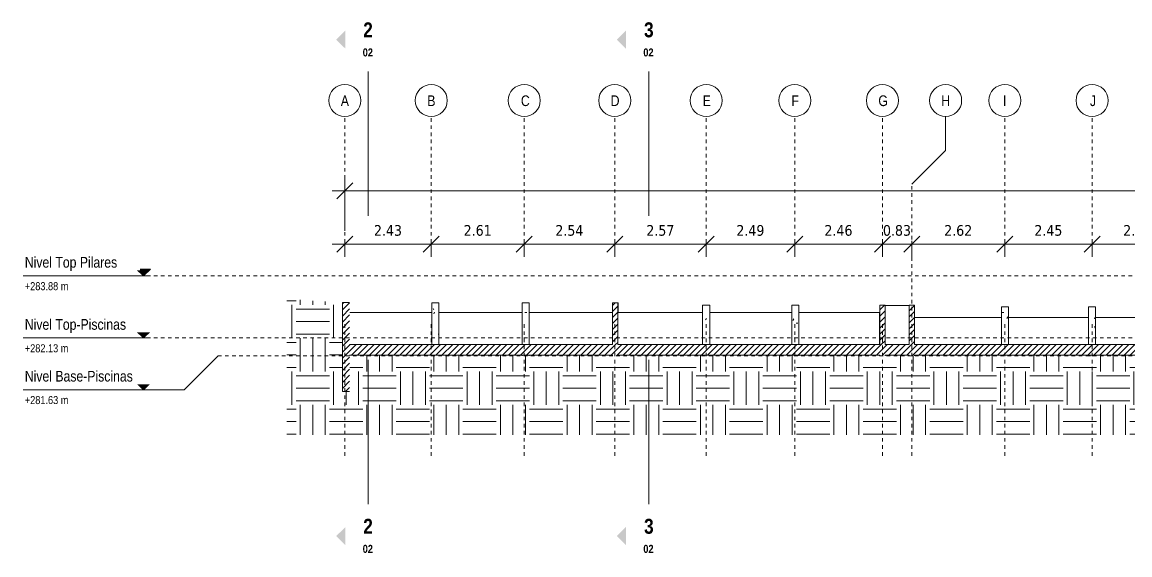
# Model space of a CAD drawing. Header units: metres. Extents: x -223 to 290, y -76 to 118.
# Drawn here: x -108.94 to -77.8, y -9.79 to 5.19 of the extents above; entities that cross this region are included whole.
import ezdxf

# ---------------------------------------------------------------- set-up
doc = ezdxf.new("R2010")
doc.units = ezdxf.units.M
doc.linetypes.add('Centre', pattern=[0.03175, 0.00635, -0.00475, 0.0159, -0.00475])
doc.linetypes.add('Grid Line', pattern=[0.022225, 0.0127, -0.003175, 0.003175, -0.003175])
for name, color, linetype, lineweight in [('A-ANNO-DIMS', 7, 'Continuous', 9), ('A-ANNO-DIMS-150', 7, 'Continuous', 9), ('A-DETL-GENF', 7, 'Continuous', 9), ('A-FLOR', 7, 'Continuous', 9), ('A-FLOR-LEVL', 7, 'Continuous', 9), ('A-FLOR-PATT', 7, 'Continuous', 35), ('A-WALL', 7, 'Continuous', 9), ('A-WALL-PATT', 7, 'Continuous', 35), ('G-ANNO-SYMB', 7, 'Continuous', 9), ('S-COLS', 7, 'Continuous', 9), ('S-GRID', 7, 'Continuous', 9), ('S-GRID-IDEN', 7, 'Continuous', 9)]:
    doc.layers.add(name, color=color, linetype=linetype, lineweight=lineweight)
doc.styles.add('Saira Condensed', font='SairaCondensed-Regular.ttf', dxfattribs={"height": 0.3})
doc.styles.add('Saira Condensed_1', font='SairaCondensed-Regular.ttf', dxfattribs={"height": 0.225})
doc.styles.add('Saira Condensed_B', font='', dxfattribs={"height": 0.225})
doc.styles.add('Saira Condensed_B_1', font='', dxfattribs={"height": 0.42})
doc.styles.add('Tahoma', font='tahoma.ttf', dxfattribs={"height": 0.3})
doc.styles.get('Saira Condensed_B').set_extended_font_data('Saira Condensed', bold=True)
doc.styles.get('Saira Condensed_B_1').set_extended_font_data('Saira Condensed', bold=True)
doc.dimstyles.new('R_Tahoma_2_0', dxfattribs={"dimscale": 0.3048, "dimtxt": 0.313206, "dimasz": 1.476378, "dimexe": 1.181102, "dimexo": 0.738189, "dimgap": 0.492126, "dimtad": 1, "dimrnd": 0.01, "dimzin": 0, "dimdsep": 46, "dimtxsty": 'Tahoma', "dimblk1": 'OBLIQUE', "dimblk2": 'OBLIQUE', "dimsah": 1, "dimcen": 0.09, "dimdle": 1.181102, "dimazin": 2, "dimtfac": 1, "dimtdec": 4, "dimtix": 1, "dimtmove": 0, "dimatfit": 3, "dimfxl": 1, "dimtvp": 1, "dimtolj": 1, "dimtzin": 0, "dimarcsym": 2})
pattern_1 = [(45, (-74.98702, -3.582), (-0.0848528, 0.0848528), [])]
pattern_2 = [(0, (-74.99002, -3.582), (1.219, 0.3048), [0.05029, -0.8641, 0.05029, -0.8641, -4.877]), (0, (-74.99002, -3.582), (1.219, 0.3048), [-1.829, 0.05029, -1.779, 0.05029, -0.8641, -2.134]), (0, (-74.99002, -3.582), (1.219, 0.3048), [-4.572, 0.05029, -0.55931, 0.05029, -1.474]), (120, (-74.53302, -3.43), (-0.8734645, 0.903285), [0.05029, -0.86411, 0.05029, -0.86411, -4.877]), (120, (-74.53302, -3.43), (-0.8734645, 0.903285), [-1.829, 0.05029, -1.779, 0.05029, -0.86411, -2.134]), (120, (-74.53302, -3.43), (-0.8734645, 0.903285), [-4.572, 0.05029, -0.55931, 0.05029, -1.474]), (240, (-74.38102, -2.82), (-0.3455355, -1.208085), [0.05029, -0.86411, 0.05029, -0.86411, -4.877]), (240, (-74.38102, -2.82), (-0.3455355, -1.208085), [-1.829, 0.05029, -1.779, 0.05029, -0.86411, -2.134]), (240, (-74.38102, -2.82), (-0.3455355, -1.208085), [-4.572, 0.05029, -0.55931, 0.05029, -1.474])]

# ---------------------------------------------------------------- blocks, each defined once
blk = doc.blocks.new('Level - Con_Triangulo-1145791-Sección 04')
at = {"layer": 'A-FLOR-LEVL', "true_color": 0xe2e2e2}
blk.add_hatch(color=254, dxfattribs=at).paths.add_polyline_path([(-221.865, -3.497), (-221.672, -3.69), (-221.479, -3.497)])
at = {"layer": 'A-FLOR-LEVL', "color": 253, "true_color": 0xaaaaaa}
for p, q in [((-221.479, -3.69), (-225.056, -3.69)), ((-221.865, -3.497), (-221.479, -3.497)), ((-221.672, -3.69), (-221.865, -3.497)), ((-221.479, -3.497), (-221.672, -3.69))]:
    blk.add_line(p, q, dxfattribs=at)
blk = doc.blocks.new('Grid - 3mm-1144979-Sección 04')
at = {"layer": 'S-GRID-IDEN', "color": 253, "true_color": 0xaaaaaa}
blk.add_circle((-208.423, 2.987), 0.45, dxfattribs=at)
blk = doc.blocks.new('Section - Símbolo_Detalle_Plano-1146154-Sección 04')
at = {"layer": 'G-ANNO-SYMB', "true_color": 0x808080}
blk.add_hatch(color=8, dxfattribs=at).paths.add_polyline_path([(-208.107, -9.006), (-208.107, -9.517), (-208.363, -9.261)])
blk = doc.blocks.new('DIMBLOCK29-Sección 04')
at = {"layer": 'A-ANNO-DIMS-150', "lineweight": 35}
for p, q in [((-99.867, -1.05), (-99.642, -0.825)), ((-97.436, -1.05), (-97.211, -0.825)), ((-99.867, -1.05), (-100.092, -1.275)), ((-97.436, -1.05), (-97.661, -1.275))]:
    blk.add_line(p, q, dxfattribs=at)
at = {"layer": 'A-ANNO-DIMS-150'}
for p, q in [((-100.227, -1.05), (-97.436, -1.05)), ((-99.867, -1.05), (-99.867, -0.957)), ((-99.867, -1.05), (-99.867, -1.41)), ((-97.436, -1.05), (-97.436, -0.957)), ((-97.436, -1.05), (-97.436, -1.41))]:
    blk.add_line(p, q, dxfattribs=at)
at = {"layer": 'A-ANNO-DIMS-150', "color": 0, "insert": (-99.049, -0.515), "char_height": 0.3, "width": 0.95453, "attachment_point": 1, "line_spacing_factor": 0.994306, "style": 'Tahoma'}
blk.add_mtext('2.43', dxfattribs=at)
blk = doc.blocks.new('_Oblique')
at = {"color": 0, "linetype": 'ByBlock', "lineweight": -2}
blk.add_line((-0.5, -0.5), (0.5, 0.5), dxfattribs=at)
blk = doc.blocks.new('DIMBLOCK30-Sección 04')
at = {"layer": 'A-ANNO-DIMS-150', "lineweight": 35}
for p, q in [((-97.436, -1.05), (-97.211, -0.825)), ((-94.823, -1.05), (-94.598, -0.825)), ((-97.436, -1.05), (-97.661, -1.275)), ((-94.823, -1.05), (-95.048, -1.275))]:
    blk.add_line(p, q, dxfattribs=at)
at = {"layer": 'A-ANNO-DIMS-150'}
for p, q in [((-97.436, -1.05), (-97.436, -0.957)), ((-97.436, -1.05), (-94.823, -1.05)), ((-97.436, -1.05), (-97.436, -1.41)), ((-94.823, -1.05), (-94.823, -0.957)), ((-94.823, -1.05), (-94.823, -1.41))]:
    blk.add_line(p, q, dxfattribs=at)
at = {"layer": 'A-ANNO-DIMS-150', "color": 0, "insert": (-96.527, -0.515), "char_height": 0.3, "width": 0.95453, "attachment_point": 1, "line_spacing_factor": 0.994306, "style": 'Tahoma'}
blk.add_mtext('2.61', dxfattribs=at)
blk = doc.blocks.new('DIMBLOCK31-Sección 04')
at = {"layer": 'A-ANNO-DIMS-150', "lineweight": 35}
for p, q in [((-94.823, -1.05), (-94.598, -0.825)), ((-92.279, -1.05), (-92.054, -0.825)), ((-94.823, -1.05), (-95.048, -1.275)), ((-92.279, -1.05), (-92.504, -1.275))]:
    blk.add_line(p, q, dxfattribs=at)
at = {"layer": 'A-ANNO-DIMS-150'}
for p, q in [((-94.823, -1.05), (-94.823, -0.957)), ((-94.823, -1.05), (-92.279, -1.05)), ((-94.823, -1.05), (-94.823, -1.41)), ((-92.279, -1.05), (-92.279, -0.957)), ((-92.279, -1.05), (-92.279, -1.41))]:
    blk.add_line(p, q, dxfattribs=at)
at = {"layer": 'A-ANNO-DIMS-150', "color": 0, "insert": (-93.949, -0.515), "char_height": 0.3, "width": 0.95453, "attachment_point": 1, "line_spacing_factor": 0.994306, "style": 'Tahoma'}
blk.add_mtext('2.54', dxfattribs=at)
blk = doc.blocks.new('DIMBLOCK32-Sección 04')
at = {"layer": 'A-ANNO-DIMS-150', "lineweight": 35}
for p, q in [((-92.279, -1.05), (-92.054, -0.825)), ((-89.707, -1.05), (-89.482, -0.825)), ((-92.279, -1.05), (-92.504, -1.275)), ((-89.707, -1.05), (-89.932, -1.275))]:
    blk.add_line(p, q, dxfattribs=at)
at = {"layer": 'A-ANNO-DIMS-150'}
for p, q in [((-92.279, -1.05), (-92.279, -0.957)), ((-92.279, -1.05), (-89.707, -1.05)), ((-92.279, -1.05), (-92.279, -1.41)), ((-89.707, -1.05), (-89.707, -0.957)), ((-89.707, -1.05), (-89.707, -1.41))]:
    blk.add_line(p, q, dxfattribs=at)
at = {"layer": 'A-ANNO-DIMS-150', "color": 0, "insert": (-91.391, -0.515), "char_height": 0.3, "width": 0.95453, "attachment_point": 1, "line_spacing_factor": 0.994306, "style": 'Tahoma'}
blk.add_mtext('2.57', dxfattribs=at)
blk = doc.blocks.new('DIMBLOCK33-Sección 04')
at = {"layer": 'A-ANNO-DIMS-150', "lineweight": 35}
for p, q in [((-89.707, -1.05), (-89.482, -0.825)), ((-87.218, -1.05), (-86.993, -0.825)), ((-89.707, -1.05), (-89.932, -1.275)), ((-87.218, -1.05), (-87.443, -1.275))]:
    blk.add_line(p, q, dxfattribs=at)
at = {"layer": 'A-ANNO-DIMS-150'}
for p, q in [((-89.707, -1.05), (-89.707, -0.957)), ((-89.707, -1.05), (-87.218, -1.05)), ((-89.707, -1.05), (-89.707, -1.41)), ((-87.218, -1.05), (-87.218, -0.957)), ((-87.218, -1.05), (-87.218, -1.41))]:
    blk.add_line(p, q, dxfattribs=at)
at = {"layer": 'A-ANNO-DIMS-150', "color": 0, "insert": (-88.86, -0.515), "char_height": 0.3, "width": 0.95453, "attachment_point": 1, "line_spacing_factor": 0.994306, "style": 'Tahoma'}
blk.add_mtext('2.49', dxfattribs=at)
blk = doc.blocks.new('DIMBLOCK34-Sección 04')
at = {"layer": 'A-ANNO-DIMS-150', "lineweight": 35}
for p, q in [((-87.218, -1.05), (-86.993, -0.825)), ((-84.755, -1.05), (-84.53, -0.825)), ((-87.218, -1.05), (-87.443, -1.275)), ((-84.755, -1.05), (-84.98, -1.275))]:
    blk.add_line(p, q, dxfattribs=at)
at = {"layer": 'A-ANNO-DIMS-150'}
for p, q in [((-87.218, -1.05), (-87.218, -0.957)), ((-87.218, -1.05), (-84.755, -1.05)), ((-87.218, -1.05), (-87.218, -1.41)), ((-84.755, -1.05), (-84.755, -0.957)), ((-84.755, -1.05), (-84.755, -1.41))]:
    blk.add_line(p, q, dxfattribs=at)
at = {"layer": 'A-ANNO-DIMS-150', "color": 0, "insert": (-86.384, -0.515), "char_height": 0.3, "width": 0.95453, "attachment_point": 1, "line_spacing_factor": 0.994306, "style": 'Tahoma'}
blk.add_mtext('2.46', dxfattribs=at)
blk = doc.blocks.new('DIMBLOCK35-Sección 04')
at = {"layer": 'A-ANNO-DIMS-150', "lineweight": 35}
for p, q in [((-84.755, -1.05), (-84.53, -0.825)), ((-83.928, -1.05), (-83.703, -0.825)), ((-84.755, -1.05), (-84.98, -1.275)), ((-83.928, -1.05), (-84.153, -1.275))]:
    blk.add_line(p, q, dxfattribs=at)
at = {"layer": 'A-ANNO-DIMS-150'}
for p, q in [((-84.755, -1.05), (-84.755, -0.957)), ((-84.755, -1.05), (-83.928, -1.05)), ((-84.755, -1.05), (-84.755, -1.41)), ((-83.928, -1.05), (-83.928, -0.957)), ((-83.928, -1.05), (-83.928, -1.41))]:
    blk.add_line(p, q, dxfattribs=at)
at = {"layer": 'A-ANNO-DIMS-150', "color": 0, "insert": (-84.739, -0.515), "char_height": 0.3, "width": 0.95453, "attachment_point": 1, "line_spacing_factor": 0.994306, "style": 'Tahoma'}
blk.add_mtext('0.83', dxfattribs=at)
blk = doc.blocks.new('DIMBLOCK36-Sección 04')
at = {"layer": 'A-ANNO-DIMS-150', "lineweight": 35}
for p, q in [((-83.928, -1.05), (-83.703, -0.825)), ((-81.31, -1.05), (-81.085, -0.825)), ((-83.928, -1.05), (-84.153, -1.275)), ((-81.31, -1.05), (-81.535, -1.275))]:
    blk.add_line(p, q, dxfattribs=at)
at = {"layer": 'A-ANNO-DIMS-150'}
for p, q in [((-83.928, -1.05), (-83.928, -0.957)), ((-83.928, -1.05), (-81.31, -1.05)), ((-83.928, -1.05), (-83.928, -1.41)), ((-81.31, -1.05), (-81.31, -0.957)), ((-81.31, -1.05), (-81.31, -1.41))]:
    blk.add_line(p, q, dxfattribs=at)
at = {"layer": 'A-ANNO-DIMS-150', "color": 0, "insert": (-83.017, -0.515), "char_height": 0.3, "width": 0.95453, "attachment_point": 1, "line_spacing_factor": 0.994306, "style": 'Tahoma'}
blk.add_mtext('2.62', dxfattribs=at)
blk = doc.blocks.new('DIMBLOCK37-Sección 04')
at = {"layer": 'A-ANNO-DIMS-150', "lineweight": 35}
for p, q in [((-81.31, -1.05), (-81.085, -0.825)), ((-78.86, -1.05), (-78.635, -0.825)), ((-81.31, -1.05), (-81.535, -1.275)), ((-78.86, -1.05), (-79.085, -1.275))]:
    blk.add_line(p, q, dxfattribs=at)
at = {"layer": 'A-ANNO-DIMS-150'}
for p, q in [((-81.31, -1.05), (-81.31, -0.957)), ((-81.31, -1.05), (-78.86, -1.05)), ((-81.31, -1.05), (-81.31, -1.41)), ((-78.86, -1.05), (-78.86, -0.957)), ((-78.86, -1.05), (-78.86, -1.41))]:
    blk.add_line(p, q, dxfattribs=at)
at = {"layer": 'A-ANNO-DIMS-150', "color": 0, "insert": (-80.482, -0.515), "char_height": 0.3, "width": 0.95453, "attachment_point": 1, "line_spacing_factor": 0.994306, "style": 'Tahoma'}
blk.add_mtext('2.45', dxfattribs=at)
blk = doc.blocks.new('DIMBLOCK38-Sección 04')
at = {"layer": 'A-ANNO-DIMS-150', "lineweight": 35}
for p, q in [((-78.86, -1.05), (-78.635, -0.825)), ((-76.315, -1.05), (-76.09, -0.825)), ((-78.86, -1.05), (-79.085, -1.275)), ((-76.315, -1.05), (-76.54, -1.275))]:
    blk.add_line(p, q, dxfattribs=at)
at = {"layer": 'A-ANNO-DIMS-150'}
for p, q in [((-78.86, -1.05), (-78.86, -0.957)), ((-78.86, -1.05), (-76.315, -1.05)), ((-78.86, -1.05), (-78.86, -1.41)), ((-76.315, -1.05), (-76.315, -0.957)), ((-76.315, -1.05), (-76.315, -1.41))]:
    blk.add_line(p, q, dxfattribs=at)
at = {"layer": 'A-ANNO-DIMS-150', "color": 0, "insert": (-77.985, -0.515), "char_height": 0.3, "width": 0.95453, "attachment_point": 1, "line_spacing_factor": 0.994306, "style": 'Tahoma'}
blk.add_mtext('2.54', dxfattribs=at)
blk = doc.blocks.new('DIMBLOCK49-Sección 04')
at = {"layer": 'A-ANNO-DIMS-150'}
for p, q in [((-99.867, 0.45), (-99.867, 0.81)), ((-52.751, 0.45), (-52.751, 0.81)), ((-100.227, 0.45), (-52.391, 0.45)), ((-99.867, 0.45), (-99.867, -0.676)), ((-52.751, 0.45), (-52.751, -0.676))]:
    blk.add_line(p, q, dxfattribs=at)
at = {"layer": 'A-ANNO-DIMS-150', "lineweight": 35}
for p, q in [((-99.867, 0.45), (-99.642, 0.675)), ((-52.751, 0.45), (-52.526, 0.675)), ((-99.867, 0.45), (-100.092, 0.225)), ((-52.751, 0.45), (-52.976, 0.225))]:
    blk.add_line(p, q, dxfattribs=at)
at = {"layer": 'A-ANNO-DIMS-150', "color": 0, "insert": (-76.819, 0.985), "char_height": 0.3, "width": 1.223, "attachment_point": 1, "line_spacing_factor": 0.994306, "style": 'Tahoma'}
blk.add_mtext('47.12', dxfattribs=at)

msp = doc.modelspace()

# ---------------------------------------------------------------- hatches: boundary and pattern name
at = {"layer": 'A-DETL-GENF', "true_color": 0xc0c0c0}
h = msp.add_hatch(dxfattribs=at)
h.set_pattern_fill('FP_15', color=9, style=0, pattern_type=2)
h.set_pattern_definition([(0, (-74.987, -3.582), (0.9375, 0.9375), [0.9375, -0.9375]), (0, (-74.987, -3.231), (0.9375, 0.9375), [0.9375, -0.9375]), (0, (-74.987, -2.879), (0.9375, 0.9375), [0.9375, -0.9375]), (90, (-74.87, -2.762), (-0.9375, 0.9375), [0.9375, -0.9375]), (90, (-74.519, -2.762), (-0.9375, 0.9375), [0.9375, -0.9375]), (90, (-74.167, -2.762), (-0.9375, 0.9375), [0.9375, -0.9375])])
h.paths.add_polyline_path([(-100.922, -6.416), (-51.573, -6.416), (-51.573, -2.949), (-52.747, -3.124), (-52.747, -5.197), (-52.907, -5.197), (-52.907, -4.194), (-99.725, -4.194), (-99.725, -5.2), (-99.943, -5.2), (-99.943, -2.695), (-101.498, -2.599), (-101.498, -6.416), (-101.018, -6.416)])
at = {"layer": 'A-FLOR-PATT', "lineweight": 9, "true_color": 0x808080}
h = msp.add_hatch(dxfattribs=at)
h.set_pattern_fill('FP_7', color=8, style=0, pattern_type=2)
h.set_pattern_definition(pattern_1)
h.paths.add_polyline_path([(-52.904, -4.178), (-52.754, -4.178), (-52.754, -3.878), (-99.934, -3.878), (-99.934, -4.178), (-54.693, -4.178)])
at = {"layer": 'A-WALL-PATT', "lineweight": 9, "true_color": 0x808080}
h = msp.add_hatch(dxfattribs=at)
h.set_pattern_fill('FP_7', color=8, style=0, pattern_type=2)
h.set_pattern_definition(pattern_1)
h.paths.add_polyline_path([(-99.734, -5.194), (-99.734, -4.178), (-99.934, -4.178), (-99.934, -5.194)])
h.paths.add_polyline_path([(-99.734, -3.878), (-99.734, -2.696), (-99.934, -2.696), (-99.934, -3.878)])
h = msp.add_hatch(dxfattribs=at)
h.set_pattern_fill('FP_7', color=8, style=0, pattern_type=2)
h.set_pattern_definition(pattern_1)
h.paths.add_polyline_path([(-92.19, -4.194), (-92.19, -4.178), (-92.34, -4.178), (-92.34, -4.194)])
h.paths.add_polyline_path([(-92.19, -3.878), (-92.19, -2.704), (-92.34, -2.704), (-92.34, -3.878)])
h = msp.add_hatch(dxfattribs=at)
h.set_pattern_fill('FP_7', color=8, style=0, pattern_type=2)
h.set_pattern_definition(pattern_1)
h.paths.add_polyline_path([(-84.83, -4.194), (-84.68, -4.194), (-84.68, -4.178), (-84.83, -4.178)])
h.paths.add_polyline_path([(-84.83, -3.878), (-84.68, -3.878), (-84.68, -2.77), (-84.83, -2.77), (-84.83, -3.583)])
h = msp.add_hatch(dxfattribs=at)
h.set_pattern_fill('FP_7', color=8, style=0, pattern_type=2)
h.set_pattern_definition(pattern_1)
h.paths.add_polyline_path([(-84.003, -4.194), (-83.853, -4.194), (-83.853, -4.178), (-84.003, -4.178)])
h.paths.add_polyline_path([(-84.003, -3.878), (-83.853, -3.878), (-83.853, -2.77), (-84.003, -2.77), (-84.003, -3.583)])
at = {"layer": 'S-COLS'}
h = msp.add_hatch(dxfattribs=at)
h.set_pattern_fill('FP_8', color=256, style=0, pattern_type=2)
h.set_pattern_definition(pattern_2)
h.paths.add_polyline_path([(-97.422, -3.878), (-97.222, -3.878), (-97.222, -2.704), (-97.422, -2.704)])
h = msp.add_hatch(dxfattribs=at)
h.set_pattern_fill('FP_8', color=256, style=0, pattern_type=2)
h.set_pattern_definition(pattern_2)
h.paths.add_polyline_path([(-94.881, -3.878), (-94.681, -3.878), (-94.681, -2.704), (-94.881, -2.704)])
h = msp.add_hatch(dxfattribs=at)
h.set_pattern_fill('FP_8', color=256, style=0, pattern_type=2)
h.set_pattern_definition(pattern_2)
h.paths.add_polyline_path([(-89.809, -3.878), (-89.609, -3.878), (-89.609, -2.77), (-89.809, -2.77)])
h = msp.add_hatch(dxfattribs=at)
h.set_pattern_fill('FP_8', color=256, style=0, pattern_type=2)
h.set_pattern_definition(pattern_2)
h.paths.add_polyline_path([(-87.104, -3.878), (-87.104, -2.77), (-87.304, -2.77), (-87.304, -3.878)])
h = msp.add_hatch(dxfattribs=at)
h.set_pattern_fill('FP_9', color=256, style=0, pattern_type=2)
h.set_pattern_definition([(0, (-94.87802, -3.582), (0.00362, 0.3048), [0.00015, -0.00257, 0.00015, -0.00257, -0.01448]), (0, (-94.87802, -3.582), (0.00362, 0.3048), [-0.00543, 0.00015, -0.00528, 0.00015, -0.00257, -0.00633]), (0, (-94.87802, -3.582), (0.00362, 0.3048), [-0.01357, 0.00015, -0.00166, 0.00015, -0.00438]), (90.098, (-94.8760189, -3.43), (-0.0025852962, 0.9034568996), [0.04355, -0.74834, 0.04355, -0.74834, -4.223]), (90.098, (-94.8760189, -3.43), (-0.0025852962, 0.9034568996), [-1.584, 0.04355, -1.54, 0.04355, -0.74834, -1.848]), (90.098, (-94.8760189, -3.43), (-0.0025852962, 0.9034568996), [-3.959, 0.04355, -0.48438, 0.04355, -1.276]), (269.902, (-94.8760189, -2.82), (-0.0010261911, -1.2080000118), [0.04355, -0.74834, 0.04355, -0.74834, -4.223]), (269.902, (-94.8760189, -2.82), (-0.0010261911, -1.2080000118), [-1.584, 0.04355, -1.54, 0.04355, -0.74834, -1.848]), (269.902, (-94.8760189, -2.82), (-0.0010261911, -1.2080000118), [-3.959, 0.04355, -0.48438, 0.04355, -1.276])])
h.paths.add_polyline_path([(-94.881, -3.878), (-94.881, -3.878), (-94.881, -2.977)])
h = msp.add_hatch(dxfattribs=at)
h.set_pattern_fill('FP_8', color=256, style=0, pattern_type=2)
h.set_pattern_definition(pattern_2)
h.paths.add_polyline_path([(-81.407, -3.878), (-81.207, -3.878), (-81.207, -2.815), (-81.407, -2.815)])
h = msp.add_hatch(dxfattribs=at)
h.set_pattern_fill('FP_8', color=256, style=0, pattern_type=2)
h.set_pattern_definition(pattern_2)
h.paths.add_polyline_path([(-78.961, -3.878), (-78.761, -3.878), (-78.761, -2.815), (-78.961, -2.815)])
h = msp.add_hatch(dxfattribs=at)
h.set_pattern_fill('FP_10', color=256, style=0, pattern_type=2)
h.set_pattern_definition([(0, (-89.80602, -3.582), (0.00362, 0.3048), [0.00015, -0.00257, 0.00015, -0.00257, -0.01448]), (0, (-89.80602, -3.582), (0.00362, 0.3048), [-0.00543, 0.00015, -0.00528, 0.00015, -0.00257, -0.00633]), (0, (-89.80602, -3.582), (0.00362, 0.3048), [-0.01357, 0.00015, -0.00166, 0.00015, -0.00438]), (90.098, (-89.8050189, -3.43), (-0.0025852962, 0.9034568996), [0.04355, -0.74834, 0.04355, -0.74834, -4.223]), (90.098, (-89.8050189, -3.43), (-0.0025852962, 0.9034568996), [-1.584, 0.04355, -1.54, 0.04355, -0.74834, -1.848]), (90.098, (-89.8050189, -3.43), (-0.0025852962, 0.9034568996), [-3.959, 0.04355, -0.48438, 0.04355, -1.276]), (269.902, (-89.8040189, -2.82), (-0.0010261911, -1.2080000118), [0.04355, -0.74834, 0.04355, -0.74834, -4.223]), (269.902, (-89.8040189, -2.82), (-0.0010261911, -1.2080000118), [-1.584, 0.04355, -1.54, 0.04355, -0.74834, -1.848]), (269.902, (-89.8040189, -2.82), (-0.0010261911, -1.2080000118), [-3.959, 0.04355, -0.48438, 0.04355, -1.276])])
h.paths.add_polyline_path([(-89.809, -3.878), (-89.809, -3.878), (-89.809, -3.122)])
h = msp.add_hatch(dxfattribs=at)
h.set_pattern_fill('FP_8', color=256, style=0, pattern_type=2)
h.set_pattern_definition(pattern_2)
h.paths.add_polyline_path([(-87.104, -4.194), (-87.104, -4.178), (-87.304, -4.178), (-87.304, -4.194)])
h = msp.add_hatch(dxfattribs=at)
h.set_pattern_fill('FP_8', color=256, style=0, pattern_type=2)
h.set_pattern_definition(pattern_2)
h.paths.add_polyline_path([(-78.761, -4.194), (-78.761, -4.178), (-78.961, -4.178), (-78.961, -4.194)])

# ---------------------------------------------------------------- linework, layer by layer
at = {"layer": 'A-FLOR', "lineweight": 18}
for p, q in [((-99.934, -3.878), (-99.934, -4.178)), ((-92.34, -3.878), (-99.734, -3.878)), ((-84.83, -3.878), (-92.19, -3.878)), ((-84.003, -3.878), (-84.68, -3.878)), ((-76.39, -3.878), (-83.853, -3.878)), ((-99.734, -4.178), (-92.34, -4.178)), ((-92.19, -4.178), (-84.83, -4.178)), ((-84.68, -4.178), (-84.003, -4.178)), ((-83.853, -4.178), (-76.39, -4.178))]:
    msp.add_line(p, q, dxfattribs=at)
at = {"layer": 'A-FLOR'}
msp.add_line((-99.725, -4.99), (-99.731, -4.99), dxfattribs=at)
at = {"layer": 'A-FLOR-LEVL', "color": 253, "linetype": 'Centre', "true_color": 0xaaaaaa}
for p, q in [((-47.736, -1.944), (-105.335, -1.944)), ((-47.736, -4.194), (-103.43, -4.194))]:
    msp.add_line(p, q, dxfattribs=at)
at = {"layer": 'A-FLOR-LEVL', "color": 253, "true_color": 0xaaaaaa}
for p, q in [((-103.43, -4.194), (-104.383, -5.147)), ((-104.383, -5.147), (-105.335, -5.147))]:
    msp.add_line(p, q, dxfattribs=at)
at = {"layer": 'A-WALL', "lineweight": 18}
for p, q in [((-99.734, -2.696), (-99.934, -2.696)), ((-99.934, -2.696), (-99.934, -3.878)), ((-92.19, -2.704), (-92.34, -2.704)), ((-92.34, -2.704), (-92.34, -3.878)), ((-92.19, -3.878), (-92.19, -2.704)), ((-84.68, -2.77), (-84.83, -2.77)), ((-84.83, -2.77), (-84.83, -3.878)), ((-84.68, -3.878), (-84.68, -2.77)), ((-83.853, -2.77), (-84.003, -2.77)), ((-84.003, -2.77), (-84.003, -3.878)), ((-83.853, -3.878), (-83.853, -2.77)), ((-99.934, -4.178), (-99.934, -5.194)), ((-92.34, -4.178), (-92.34, -4.194)), ((-92.19, -4.194), (-92.19, -4.178)), ((-84.83, -4.178), (-84.83, -4.194)), ((-84.68, -4.194), (-84.68, -4.178)), ((-84.003, -4.178), (-84.003, -4.194)), ((-83.853, -4.194), (-83.853, -4.178)), ((-99.934, -5.194), (-99.734, -5.194))]:
    msp.add_line(p, q, dxfattribs=at)
at = {"layer": 'A-WALL'}
for p, q in [((-92.187, -2.704), (-92.19, -2.704)), ((-92.187, -2.977), (-92.187, -2.704)), ((-84.678, -2.77), (-84.68, -2.77)), ((-84.678, -2.773), (-84.678, -2.77)), ((-84.003, -2.773), (-84.678, -2.773)), ((-84.678, -2.773), (-84.678, -3.878)), ((-83.851, -2.77), (-83.853, -2.77)), ((-83.851, -3.116), (-83.851, -2.77)), ((-97.423, -2.977), (-99.731, -2.977)), ((-97.423, -3.878), (-97.423, -2.977)), ((-94.881, -2.977), (-97.222, -2.977)), ((-92.34, -2.977), (-94.681, -2.977)), ((-89.809, -2.977), (-92.188, -2.977)), ((-92.188, -2.977), (-92.188, -3.878)), ((-89.809, -3.878), (-89.809, -2.977)), ((-87.304, -2.977), (-89.609, -2.977)), ((-87.304, -3.878), (-87.304, -2.977)), ((-84.835, -2.977), (-87.104, -2.977)), ((-84.835, -3.878), (-84.835, -2.977)), ((-83.851, -3.116), (-83.851, -3.878)), ((-81.407, -3.116), (-83.851, -3.116)), ((-81.407, -3.878), (-81.407, -3.116)), ((-78.961, -3.116), (-81.207, -3.116)), ((-78.961, -3.878), (-78.961, -3.116)), ((-76.39, -3.116), (-78.761, -3.116)), ((-97.423, -4.194), (-97.423, -4.178)), ((-92.188, -4.178), (-92.188, -4.194)), ((-89.809, -4.194), (-89.809, -4.178)), ((-87.304, -4.194), (-87.304, -4.178)), ((-84.835, -4.194), (-84.835, -4.178)), ((-84.678, -4.178), (-84.678, -4.194)), ((-83.851, -4.178), (-83.851, -4.194)), ((-81.407, -4.194), (-81.407, -4.178)), ((-78.961, -4.194), (-78.961, -4.178))]:
    msp.add_line(p, q, dxfattribs=at)
at = {"layer": 'G-ANNO-SYMB', "lineweight": 18}
for p, q in [((-99.208, 3.8), (-99.208, -0.253)), ((-91.319, 3.8), (-91.319, -0.253)), ((-99.208, -4.307), (-99.208, -8.361)), ((-91.319, -4.307), (-91.319, -8.361))]:
    msp.add_line(p, q, dxfattribs=at)
at = {"layer": 'S-COLS'}
for p, q in [((-97.424, -2.704), (-97.424, -2.977)), ((-97.422, -2.704), (-97.424, -2.704)), ((-97.422, -2.704), (-97.422, -3.878)), ((-97.222, -2.704), (-97.422, -2.704)), ((-97.222, -2.704), (-97.222, -3.878)), ((-94.882, -2.704), (-94.882, -2.977)), ((-94.881, -2.704), (-94.882, -2.704)), ((-94.881, -2.704), (-94.881, -3.878)), ((-94.681, -2.704), (-94.881, -2.704)), ((-94.681, -2.704), (-94.681, -3.878)), ((-89.81, -2.77), (-89.81, -2.977)), ((-89.809, -2.77), (-89.81, -2.77)), ((-89.809, -2.77), (-89.809, -3.878)), ((-89.609, -2.77), (-89.809, -2.77)), ((-89.609, -2.77), (-89.609, -3.878)), ((-87.305, -2.77), (-87.305, -2.977)), ((-87.304, -2.77), (-87.305, -2.77)), ((-87.304, -2.77), (-87.304, -3.878)), ((-87.104, -2.77), (-87.304, -2.77)), ((-87.104, -2.77), (-87.104, -3.878)), ((-81.408, -2.815), (-81.408, -3.116)), ((-81.407, -2.815), (-81.408, -2.815)), ((-81.407, -2.815), (-81.407, -3.878)), ((-81.207, -2.815), (-81.407, -2.815)), ((-81.207, -2.815), (-81.207, -3.878)), ((-78.962, -2.815), (-78.962, -3.116)), ((-78.961, -2.815), (-78.962, -2.815)), ((-78.961, -2.815), (-78.961, -3.878)), ((-78.761, -2.815), (-78.961, -2.815)), ((-78.761, -2.815), (-78.761, -3.878)), ((-97.422, -4.194), (-97.422, -4.178)), ((-97.222, -4.178), (-97.222, -4.194)), ((-94.881, -4.194), (-94.881, -4.178)), ((-94.681, -4.178), (-94.681, -4.194)), ((-89.809, -4.194), (-89.809, -4.178)), ((-89.609, -4.178), (-89.609, -4.194)), ((-87.304, -4.178), (-87.304, -4.194)), ((-87.104, -4.178), (-87.104, -4.194)), ((-81.407, -4.178), (-81.407, -4.194)), ((-81.207, -4.178), (-81.207, -4.194)), ((-78.961, -4.178), (-78.961, -4.194)), ((-78.761, -4.178), (-78.761, -4.194))]:
    msp.add_line(p, q, dxfattribs=at)
at = {"layer": 'S-GRID', "color": 254, "linetype": 'Grid Line', "true_color": 0xd4d4d4}
for p, q in [((-99.867, -1.213), (-99.867, 2.537)), ((-97.436, -1.213), (-97.436, 2.537)), ((-94.823, -1.213), (-94.823, 2.537)), ((-92.279, -1.213), (-92.279, 2.537)), ((-89.707, -1.213), (-89.707, 2.537)), ((-87.218, -1.213), (-87.218, 2.537)), ((-84.755, -1.213), (-84.755, 2.537)), ((-81.31, -1.213), (-81.31, 2.537)), ((-78.86, -1.213), (-78.86, 2.537)), ((-83.928, -3.118), (-83.928, 0.632)), ((-99.867, -7.006), (-99.867, -3.256)), ((-97.436, -7.006), (-97.436, -3.256)), ((-94.823, -7.006), (-94.823, -3.256)), ((-92.279, -7.006), (-92.279, -3.256)), ((-89.707, -7.006), (-89.707, -3.256)), ((-87.218, -7.006), (-87.218, -3.256)), ((-84.755, -7.006), (-84.755, -3.256)), ((-83.928, -7.006), (-83.928, -3.256)), ((-81.31, -7.006), (-81.31, -3.256)), ((-78.86, -7.006), (-78.86, -3.256))]:
    msp.add_line(p, q, dxfattribs=at)
at = {"layer": 'S-GRID', "color": 254, "true_color": 0xd4d4d4}
for p, q in [((-82.976, 1.585), (-82.976, 2.537)), ((-83.928, 0.632), (-82.976, 1.585))]:
    msp.add_line(p, q, dxfattribs=at)

# ---------------------------------------------------------------- block references
at = {"layer": 'A-FLOR-LEVL', "color": 253, "true_color": 0xaaaaaa}
for p in [(116.144, 1.746), (116.144, 0), (116.144, -1.457)]:
    msp.add_blockref('Level - Con_Triangulo-1145791-Sección 04', p, dxfattribs=at)
at = {"layer": 'G-ANNO-SYMB', "color": 8, "lineweight": 18, "true_color": 0x808080, "extrusion": (0, 0, -1), "rotation": 180}
for p in [(-108.255, -4.561), (-116.144, -4.561)]:
    msp.add_blockref('Section - Símbolo_Detalle_Plano-1146154-Sección 04', p, dxfattribs=at)
at = {"layer": 'G-ANNO-SYMB', "color": 8, "lineweight": 18, "true_color": 0x808080}
for p in [(108.255, 0), (116.144, 0)]:
    msp.add_blockref('Section - Símbolo_Detalle_Plano-1146154-Sección 04', p, dxfattribs=at)
at = {"layer": 'S-GRID-IDEN', "color": 253, "true_color": 0xaaaaaa}
for p in [(108.556, 0), (110.987, 0), (113.6, 0), (116.144, 0), (118.716, 0), (121.205, 0), (123.668, 0), (125.447, 0), (127.113, 0), (129.563, 0)]:
    msp.add_blockref('Grid - 3mm-1144979-Sección 04', p, dxfattribs=at)

# ---------------------------------------------------------------- texts
at = {"layer": 'G-ANNO-SYMB', "char_height": 0.42, "attachment_point": 1, "style": 'Saira Condensed_B_1'}
for s, insert, width in [('\\fSaira Condensed|b1|i0|c0|p2|;2', (-99.349, 5.186), 0.33671), ('\\fSaira Condensed|b1|i0|c0|p2|;3', (-91.454, 5.186), 0.32468), ('\\fSaira Condensed|b1|i0|c0|p2|;2', (-99.349, -8.776), 0.33671), ('\\fSaira Condensed|b1|i0|c0|p2|;3', (-91.454, -8.776), 0.32468)]:
    msp.add_mtext(s, dxfattribs=dict(at, insert=insert, width=width))
at = {"layer": 'G-ANNO-SYMB', "color": 8, "true_color": 0x808080, "char_height": 0.225, "width": 0.37278, "attachment_point": 1, "style": 'Saira Condensed_B', "bg_fill": 3, "box_fill_scale": 1.25, "bg_fill_color": 256, "bg_fill_true_color": 13158600, "bg_fill_transparency": 0}
for insert in [(-99.364, 4.453), (-91.475, 4.453), (-99.364, -9.509), (-91.475, -9.509)]:
    msp.add_mtext('02', dxfattribs=dict(at, insert=insert))
at = {"layer": 'S-GRID-IDEN', "color": 253, "true_color": 0xaaaaaa, "char_height": 0.3, "attachment_point": 1, "style": 'Saira Condensed'}
for s, insert, width in [('A', (-99.981, 3.132), 0.26456), ('B', (-97.549, 3.132), 0.26456), ('C', (-94.917, 3.132), 0.21646), ('D', (-92.393, 3.132), 0.26456), ('E', (-89.806, 3.132), 0.22848), ('F', (-87.312, 3.132), 0.21646), ('G', (-84.868, 3.132), 0.26456), ('H', (-83.099, 3.132), 0.28861), ('I', (-81.364, 3.132), 0.12025), ('J', (-78.919, 3.132), 0.13228)]:
    msp.add_mtext(s, dxfattribs=dict(at, insert=insert, width=width))

# ---------------------------------------------------------------- dimensions: what is measured, and where the dimension line sits
at = {"layer": 'A-ANNO-DIMS'}
for base, p1, p2, override, picture, middle in [((-52.751, 0.45), (-99.867, -0.901), (-52.751, -0.901), {"dimpost": '<>', "dimfxl": 47.11627}, 'DIMBLOCK49-Sección 04', (-76.309, 0.753)), ((-97.436, -1.05), (-99.867, -0.732), (-97.436, -0.732), {"dimpost": '<>', "dimfxl": 2.431804}, 'DIMBLOCK29-Sección 04', (-98.651, -0.744)), ((-94.823, -1.05), (-97.436, -0.732), (-94.823, -0.732), {"dimpost": '<>', "dimfxl": 2.612804}, 'DIMBLOCK30-Sección 04', (-96.129, -0.744)), ((-92.279, -1.05), (-94.823, -0.732), (-92.279, -0.732), {"dimpost": '<>', "dimfxl": 2.543804}, 'DIMBLOCK31-Sección 04', (-93.551, -0.744)), ((-89.707, -1.05), (-92.279, -0.732), (-89.707, -0.732), {"dimpost": '<>', "dimfxl": 2.571803}, 'DIMBLOCK32-Sección 04', (-90.993, -0.744)), ((-87.218, -1.05), (-89.707, -0.732), (-87.218, -0.732), {"dimpost": '<>', "dimfxl": 2.488804}, 'DIMBLOCK33-Sección 04', (-88.463, -0.744)), ((-84.755, -1.05), (-87.218, -0.732), (-84.755, -0.732), {"dimpost": '<>', "dimfxl": 2.463586}, 'DIMBLOCK34-Sección 04', (-85.987, -0.744)), ((-83.928, -1.05), (-84.755, -0.732), (-83.928, -0.732), {"dimpost": '<>', "dimfxl": 0.826727}, 'DIMBLOCK35-Sección 04', (-84.341, -0.743)), ((-81.31, -1.05), (-83.928, -0.732), (-81.31, -0.732), {"dimpost": '<>', "dimfxl": 2.618496}, 'DIMBLOCK36-Sección 04', (-82.619, -0.744)), ((-78.86, -1.05), (-81.31, -0.732), (-78.86, -0.732), {"dimpost": '<>', "dimfxl": 2.449804}, 'DIMBLOCK37-Sección 04', (-80.085, -0.744)), ((-76.31485, -1.04984), (-78.85976, -0.73164), (-76.31485, -0.73164), {"dimpost": '<>', "dimfxl": 2.544912}, 'DIMBLOCK38-Sección 04', (-77.58731, -0.74359))]:
    dim = msp.add_linear_dim(base=base, p1=p1, p2=p2, dimstyle='R_Tahoma_2_0', override=override, dxfattribs=at)
    dim.commit()
    dim.dimension.update_dxf_attribs({"geometry": picture, "text_midpoint": middle})

# ---------------------------------------------------------------- next in the draw order: texts
at = {"layer": 'A-FLOR-LEVL', "color": 9, "true_color": 0xb7b7b7, "attachment_point": 1, "bg_fill": 3, "box_fill_scale": 1.25, "bg_fill_color": 256, "bg_fill_true_color": 13158600, "bg_fill_transparency": 0}
for s, insert, char_height, width, style in [('Nivel Top Pilares', (-108.864, -1.412), 0.3, 3.16266, 'Saira Condensed'), ('+283.88 m', (-108.864, -2.121), 0.225, 1.50316, 'Saira Condensed_1'), ('Nivel Top-Piscinas', (-108.864, -3.159), 0.3, 3.47532, 'Saira Condensed'), ('+282.13 m', (-108.864, -3.868), 0.225, 1.39494, 'Saira Condensed_1'), ('Nivel Base-Piscinas', (-108.864, -4.615), 0.3, 3.69177, 'Saira Condensed'), ('+281.63 m', (-108.864, -5.324), 0.225, 1.40696, 'Saira Condensed_1')]:
    msp.add_mtext(s, dxfattribs=dict(at, insert=insert, char_height=char_height, width=width, style=style))

# ---------------------------------------------------------------- next in the draw order: linework, layer by layer
at = {"layer": 'A-FLOR-LEVL', "color": 253, "linetype": 'Centre', "true_color": 0xaaaaaa}
msp.add_line((-47.736, -3.69), (-105.335, -3.69), dxfattribs=at)

doc.saveas('drawing.dxf')
